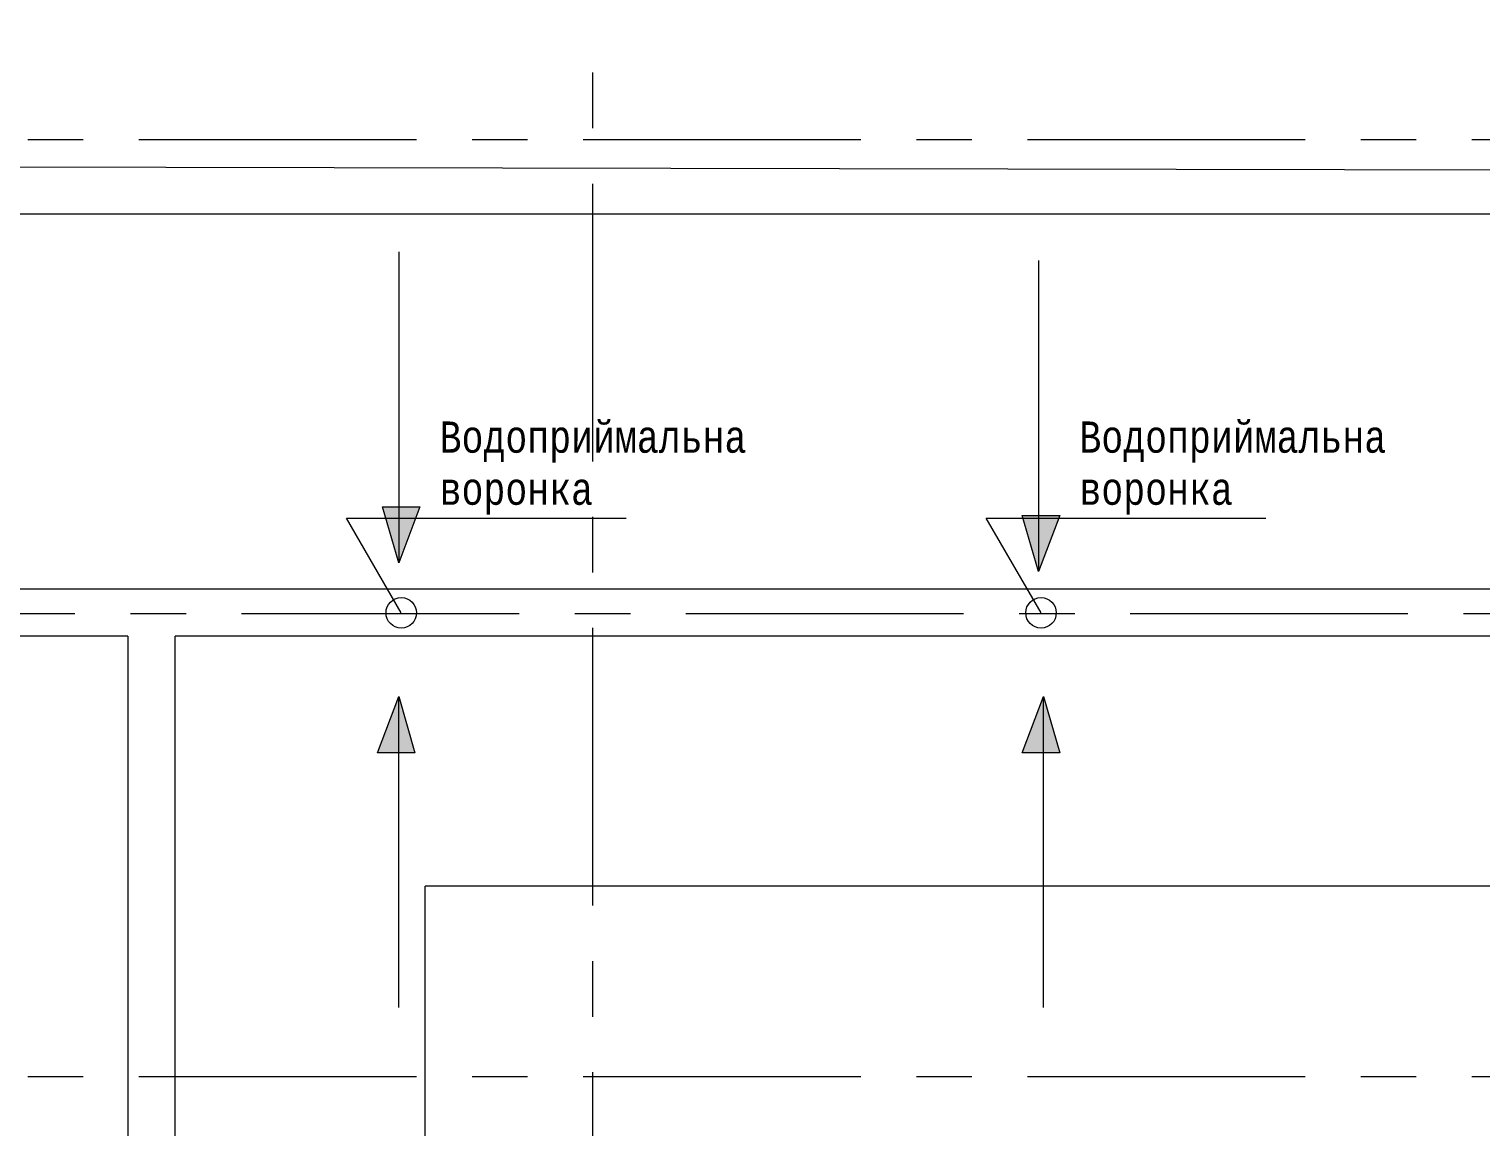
# Model space of a CAD drawing. Header units: millimetres. Extents: x -689206 to 4969298, y -1019800 to 703299.
# Drawn here: x 820311 to 831930, y -351215 to -342427 of the extents above; entities that cross this region are included whole.
import ezdxf

# ---------------------------------------------------------------- set-up
doc = ezdxf.new("R2010")
doc.units = ezdxf.units.MM
doc.linetypes.add('JIS_02_4.0', pattern=[5.5, 4, -1.5])
doc.linetypes.add('осеваяX2', pattern=[101.6, 63.5, -12.7, 12.7, -12.7])
for name, color, linetype, lineweight in [('РАЗМЕРЫ', 7, 'Continuous', 9), ('сваи', 7, 'JIS_02_4.0', 30), ('стены', 7, 'Continuous', 20)]:
    doc.layers.add(name, color=color, linetype=linetype, lineweight=lineweight)
doc.styles.add('Аннотативный', font='isocteur.ttf', dxfattribs={"width": 0.7, "height": 250})

msp = doc.modelspace()

# ---------------------------------------------------------------- hatches: boundary and pattern name
at = {"layer": 'РАЗМЕРЫ', "linetype": 'ByBlock', "lineweight": 13, "ltscale": 35}
h = msp.add_hatch(color=0, dxfattribs=at)
h.dxf.hatch_style = 1
h.paths.add_polyline_path([(823269.1, -346250.3), (823269.1, -346700.3), (823439.1, -346250.3)])
h.paths.add_polyline_path([(823269.1, -346700.3), (823269.1, -346250.3), (823139.1, -346250.3)])
h = msp.add_hatch(color=0, dxfattribs=at)
h.dxf.hatch_style = 1
h.paths.add_polyline_path([(828389.7, -346320.3), (828389.7, -346770.3), (828559.7, -346320.3)])
h.paths.add_polyline_path([(828389.7, -346770.3), (828389.7, -346320.3), (828259.7, -346320.3)])
h = msp.add_hatch(color=0, dxfattribs=at)
h.dxf.hatch_style = 1
h.paths.add_polyline_path([(823269.1, -347770.3), (823099.1, -348220.3), (823269.1, -348220.3)])
h.paths.add_polyline_path([(823269.1, -347770.3), (823269.1, -348220.3), (823399.1, -348220.3)])
h = msp.add_hatch(color=0, dxfattribs=at)
h.dxf.hatch_style = 1
h.paths.add_polyline_path([(828429.7, -347770.3), (828259.7, -348220.3), (828429.7, -348220.3)])
h.paths.add_polyline_path([(828429.7, -347770.3), (828429.7, -348220.3), (828559.7, -348220.3)])

# ---------------------------------------------------------------- linework, layer by layer
at = {"layer": 'РАЗМЕРЫ', "linetype": 'осеваяX2', "lineweight": 5, "ltscale": 35}
for p, q in [((824820.2, -329441.3), (824820.2, -379282.6)), ((863350.1, -347108.2), (796297.4, -347108.2))]:
    msp.add_line(p, q, dxfattribs=at)
at = {"layer": 'РАЗМЕРЫ', "linetype": 'ByBlock', "lineweight": 13}
for p, q in [((819100.1, -343528), (837749.9, -343565.7)), ((837749.9, -343908), (819100.1, -343908)), ((818100.1, -346908), (837749.9, -346908)), ((821101, -347288), (821101, -356112.3)), ((821481, -356112.3), (821481, -347288))]:
    msp.add_line(p, q, dxfattribs=at)
at = {"layer": 'РАЗМЕРЫ', "lineweight": 9, "ltscale": 150}
for p, q in [((823289.7, -347100.3), (822851.5, -346341.3)), ((822851.5, -346341.3), (825088.6, -346341.3)), ((828409.7, -347100.3), (827971.5, -346341.3)), ((827971.5, -346341.3), (830208.6, -346341.3))]:
    msp.add_line(p, q, dxfattribs=at)
at = {"layer": 'РАЗМЕРЫ', "linetype": 'ByBlock', "lineweight": 13, "ltscale": 35}
for p, q in [((821101, -347288), (818100.1, -347288)), ((837749.9, -347288), (821481, -347288))]:
    msp.add_line(p, q, dxfattribs=at)
at = {"layer": 'РАЗМЕРЫ', "linetype": 'ByBlock', "lineweight": 20}
for p in [(823480.9, -354242.4), (833281.1, -349286.8)]:
    msp.add_line(p, (823480.9, -349286.8), dxfattribs=at)
at = {"layer": 'РАЗМЕРЫ', "lineweight": 9, "ltscale": 150}
for centre in [(823289.7, -347100.3), (828409.7, -347100.3)]:
    msp.add_circle(centre, 122, dxfattribs=at)
at = {"layer": 'сваи', "linetype": 'ByBlock', "lineweight": 9, "ltscale": 35}
for p, q in [((823269.1, -344210.3), (823269.1, -346700.3)), ((828389.7, -344280.3), (828389.7, -346770.3)), ((823269.1, -350260.3), (823269.1, -347770.3)), ((828429.7, -350260.3), (828429.7, -347770.3))]:
    msp.add_line(p, q, dxfattribs=at)
at = {"layer": 'сваи', "linetype": 'ByBlock', "lineweight": 20, "ltscale": 35}
for p, q in [((823269.1, -346700.3), (823139.1, -346250.3)), ((823139.1, -346250.3), (823269.1, -346250.3)), ((823269.1, -346250.3), (823439.1, -346250.3)), ((823439.1, -346250.3), (823269.1, -346700.3)), ((828389.7, -346770.3), (828259.7, -346320.3)), ((828259.7, -346320.3), (828389.7, -346320.3)), ((828389.7, -346320.3), (828559.7, -346320.3)), ((828559.7, -346320.3), (828389.7, -346770.3)), ((823099.1, -348220.3), (823269.1, -347770.3)), ((823269.1, -347770.3), (823399.1, -348220.3)), ((828259.7, -348220.3), (828429.7, -347770.3)), ((828429.7, -347770.3), (828559.7, -348220.3)), ((823269.1, -348220.3), (823099.1, -348220.3)), ((823399.1, -348220.3), (823269.1, -348220.3)), ((828429.7, -348220.3), (828259.7, -348220.3)), ((828559.7, -348220.3), (828429.7, -348220.3))]:
    msp.add_line(p, q, dxfattribs=at)
at = {"layer": 'стены', "linetype": 'осеваяX2', "lineweight": 5, "ltscale": 35}
for p, q in [((796297.4, -343310.3), (863350.1, -343310.3)), ((796297.4, -350810.3), (863350.1, -350810.3))]:
    msp.add_line(p, q, dxfattribs=at)

# ---------------------------------------------------------------- texts
at = {"layer": 'РАЗМЕРЫ', "lineweight": 13, "ltscale": 150, "char_height": 250, "width": 850, "attachment_point": 1, "style": 'Аннотативный'}
for insert in [(823596.6, -345568.4), (828716.6, -345568.4)]:
    msp.add_mtext('Водоприймальна воронка', dxfattribs=dict(at, insert=insert))

doc.saveas('drawing.dxf')
